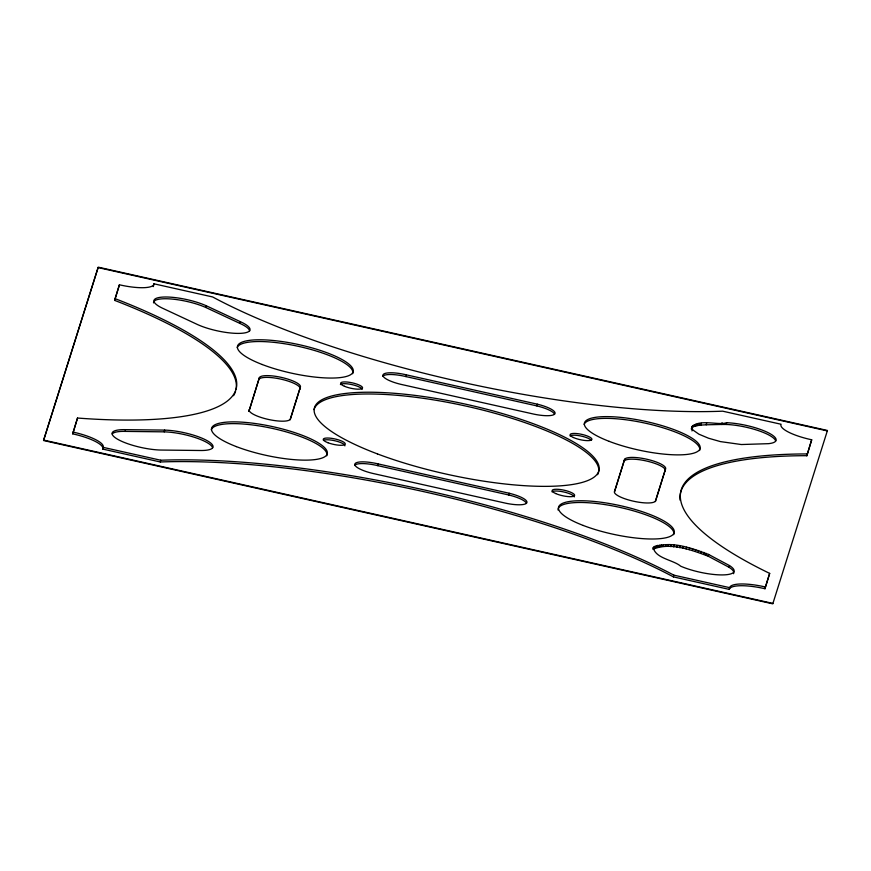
<?xml version="1.0" encoding="UTF-8"?>
<svg xmlns="http://www.w3.org/2000/svg" width="871" height="871" viewBox="0 0 871 871"><rect width="100%" height="100%" fill="white"/><g stroke="black" fill="none" stroke-linecap="round" stroke-linejoin="round"><path stroke-width="1.31" d="M807.243 453.933L800.678 453.976A341.323 84.879 12.3 0 0 769.67 573.39L765.01 588.742A33.076 8.231 12.3 0 0 729.299 589.406L673.414 576.885A358.166 89.071 12.3 0 0 160.297 461.978L102.822 449.098A33.076 8.231 12.3 0 0 72.718 433.845L77.519 418.036A291.066 72.391 12.3 0 0 115.07 298.644L119.425 284.784A31.846 7.926 12.3 0 0 153.938 283.804L212.611 296.946A353.724 87.971 12.3 0 0 722.669 411.177L781.091 424.253A32.771 8.155 12.3 0 0 811.696 439.779L806.862 455.685L811.696 439.779M77.519 418.036L72.718 433.845M236.095 389.065A291.066 72.391 12.3 0 0 114.689 300.397L115.07 298.644M119.425 284.784L114.689 300.397M102.822 449.098L103.203 447.356A33.076 8.231 12.3 0 0 73.099 432.092M153.938 283.804L153.557 285.546A31.846 7.926 12.3 0 1 153.242 286.613M112.217 433.921A31.617 7.861 12.3 0 1 125.13 431.395L125.511 429.653L164.619 430.1A31.617 7.861 12.3 0 1 207.636 440.955A31.617 7.861 12.3 0 1 199.644 450.492L160.536 450.046A31.617 7.861 12.3 0 1 117.52 439.191A31.617 7.861 12.3 0 1 125.511 429.653M125.13 431.395L164.238 431.853L164.619 430.1M160.297 461.978L160.678 460.226L103.203 447.356M249.629 331.002A31.617 7.861 12.3 0 0 239.917 323.413L205.698 307.441L206.089 305.688A31.617 7.861 12.3 0 0 162.354 297.109A31.617 7.861 12.3 0 0 163.661 308.737L197.88 324.709A31.617 7.861 12.3 0 0 241.615 333.288A31.617 7.861 12.3 0 0 240.298 321.66L206.089 305.688M239.917 323.413L240.298 321.66M259.427 377.535L248.964 411.232L259.427 377.535A21.078 5.237 12.3 0 1 282.672 377.698A21.078 5.237 12.3 0 1 300.288 387.334L290.228 419.757M354.606 465.506A21.078 5.237 12.3 0 1 377.851 465.669L378.232 463.927L509.154 493.247A21.078 5.237 12.3 0 1 526.781 502.872A21.078 5.237 12.3 0 1 503.525 502.709L372.614 473.389A21.078 5.237 12.3 0 1 354.987 463.764A21.078 5.237 12.3 0 1 378.232 463.927M382.717 376.424A21.078 5.237 12.3 0 1 405.962 376.588L406.343 374.846L537.265 404.166A21.078 5.237 12.3 0 1 554.881 413.79A21.078 5.237 12.3 0 1 531.637 413.627L400.725 384.307A21.078 5.237 12.3 0 1 383.098 374.682A21.078 5.237 12.3 0 1 406.343 374.846M526.422 503.231A21.078 5.237 12.3 0 0 508.773 494.989L509.154 493.247M554.533 414.15A21.078 5.237 12.3 0 0 536.884 405.908L537.265 404.166M614.567 491.745L624.627 459.322A21.078 5.237 12.3 0 1 647.872 459.485A21.078 5.237 12.3 0 1 665.498 469.121L655.438 501.544M729.06 567.293L729.441 565.551L708.602 554.457C691.672 548.153 670.67 540.162 653.272 547.521L652.891 549.274C670.289 541.914 691.291 549.906 708.221 556.21L729.06 567.293A32.826 8.166 12.3 0 1 733.491 573.706M653.5 548.599L653.881 546.846M654.415 548.001L654.796 546.248M655.613 547.5L655.994 545.747M657.093 547.075L657.474 545.333M658.846 546.759L659.227 545.006M660.839 546.531L661.22 544.778M663.049 546.411L663.43 544.658M665.477 546.389L665.858 544.636M691.759 427.443L691.378 429.196C695.254 417.449 718.444 425.919 726.599 422.718A32.826 8.166 12.3 0 1 768.157 432.691A32.826 8.166 12.3 0 1 768.505 443.666L741.352 444.537L720.415 441.597L708.493 438.211L698.901 434.183L693.087 430.122L691.901 428.282L691.933 426.659M691.552 428.412L692.412 425.952M691.955 430.927L692.336 429.185M692.031 427.705L693.196 425.331M692.815 427.073L693.882 426.529L694.263 424.776M668.09 546.465L668.471 544.723M693.882 426.529L695.243 426.071L695.624 424.319M695.243 426.071L696.876 425.712L697.257 423.959M670.855 546.65L671.236 544.898M696.876 425.712L698.782 425.375L699.163 423.622M673.762 546.934L674.143 545.181M698.782 425.375L700.937 425.092L701.318 423.35M676.767 547.304L677.148 545.551M700.937 425.092L706.229 424.798L706.61 423.056M673.414 576.885L673.806 575.143A358.166 89.071 12.3 0 0 160.678 460.226M679.837 547.772L680.218 546.019M682.962 548.327L683.343 546.585M686.098 548.97L686.49 547.228M689.222 549.688L689.603 547.935M692.303 550.472L692.685 548.73M706.229 424.798L721.689 424.471L722.07 422.729M695.308 551.321L695.689 549.579M698.204 552.225L698.586 550.483M721.689 424.471L726.218 424.46L726.599 422.718M700.97 553.183L701.351 551.43M703.583 554.163L703.964 552.41M706 555.175L706.381 553.423M708.221 556.21L708.602 554.457M729.299 589.406L729.68 587.653A33.076 8.231 12.3 0 1 765.391 586.989L769.67 573.39M765.01 588.742L765.391 586.989M300.288 387.334L290.206 419.278A21.078 5.237 12.3 0 1 266.962 419.114A21.078 5.237 12.3 0 1 249.346 409.49M624.627 459.322L614.545 491.277A21.078 5.237 12.3 0 0 632.172 500.901A21.078 5.237 12.3 0 0 655.417 501.065L665.498 469.121M653.272 547.521C655.264 558.507 673.283 559.803 680.719 566.204A32.826 8.166 12.3 0 0 722.669 574.914A32.826 8.166 12.3 0 0 729.441 565.551M806.992 455.685L800.297 455.729A341.323 84.879 12.3 0 0 680.066 500.172M827.352 430.916L98.118 267.593L43.55 440.53L772.784 603.843L827.45 430.47L98.216 267.157L43.648 440.084L772.882 603.407M405.962 376.588L536.884 405.908M377.851 465.669L508.773 494.989M673.806 575.143L729.68 587.653M314.061 409.61A145.653 36.223 12.3 0 1 470.264 407.062A145.653 36.223 12.3 0 1 597.571 474.695M211.315 429.708A59.217 14.731 12.3 0 1 273.962 428.761A59.217 14.731 12.3 0 1 326.777 455.805M237.217 347.616A59.217 14.731 12.3 0 1 299.864 346.669A59.217 14.731 12.3 0 1 352.69 373.713M558.039 510.003A59.217 14.731 12.3 0 1 618.051 506.998A59.217 14.731 12.3 0 1 673.708 534.674M584.136 424.438A59.217 14.731 12.3 0 1 646.783 423.502A59.217 14.731 12.3 0 1 699.598 450.547M235.54 391.351A291.066 72.391 12.3 0 1 233.526 395.706M726.218 424.46A32.826 8.166 12.3 0 1 775.636 440.868M624.246 461.075A21.078 5.237 12.3 0 1 647.491 461.238A21.078 5.237 12.3 0 1 665.117 470.873M259.046 379.288A21.078 5.237 12.3 0 1 282.291 379.451A21.078 5.237 12.3 0 1 299.907 389.076M323.457 440.334A11.279 2.809 12.3 0 1 336.141 441.074A11.279 2.809 12.3 0 1 344.862 445.876M570.07 435.935A11.138 2.765 12.3 0 1 580.5 435.925A11.138 2.765 12.3 0 1 591.137 440.149M552.018 491.832A11.508 2.863 12.3 0 1 564.07 492.039A11.508 2.863 12.3 0 1 574.239 496.916M164.238 431.853A31.617 7.861 12.3 0 1 212.589 447.716M153.568 302.901A31.617 7.861 12.3 0 1 171.805 299.047A31.617 7.861 12.3 0 1 205.698 307.441M340.387 384.579A11.236 2.798 12.3 0 1 351.742 384.557A11.236 2.798 12.3 0 1 362.162 389.304M583.243 525.463A59.217 14.731 12.3 0 0 674.089 532.921A59.217 14.731 12.3 0 0 591.747 501.228A59.217 14.731 12.3 0 0 583.243 525.463M609.123 441.336A59.217 14.731 12.3 0 0 699.979 448.794A59.217 14.731 12.3 0 0 617.637 417.1A59.217 14.731 12.3 0 0 609.123 441.336M262.215 364.514A59.217 14.731 12.3 0 0 353.071 371.971A59.217 14.731 12.3 0 0 270.729 340.267A59.217 14.731 12.3 0 0 262.215 364.514M236.313 446.605A59.217 14.731 12.3 0 0 327.158 454.063A59.217 14.731 12.3 0 0 244.816 422.359A59.217 14.731 12.3 0 0 236.313 446.605M377.459 453.922A145.653 36.223 12.3 0 0 598.867 470.721A145.653 36.223 12.3 0 0 393.638 393.235A145.653 36.223 12.3 0 0 377.459 453.922M328.008 442.751A11.279 2.809 12.3 0 0 345.243 444.123A11.279 2.809 12.3 0 0 329.478 438.102A11.279 2.809 12.3 0 0 328.008 442.751M344.47 386.278A11.236 2.798 12.3 0 0 362.401 388.27A11.236 2.798 12.3 0 0 347.888 382.108A11.236 2.798 12.3 0 0 344.47 386.278M573.423 437.514A11.138 2.765 12.3 0 0 591.594 439.888A11.138 2.765 12.3 0 0 578.061 433.704A11.138 2.765 12.3 0 0 573.423 437.514M555.687 493.541A11.508 2.863 12.3 0 0 574.337 495.871A11.508 2.863 12.3 0 0 560.086 489.502A11.508 2.863 12.3 0 0 555.687 493.541"/></g></svg>
